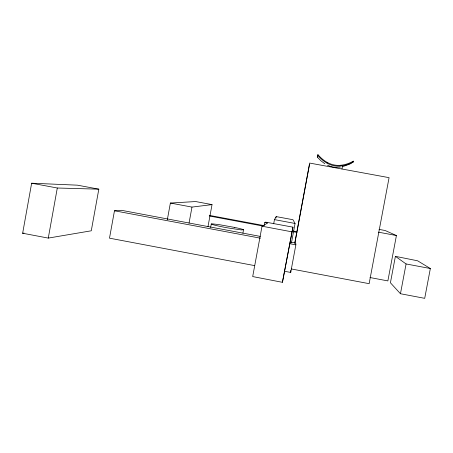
<?xml version="1.0" encoding="UTF-8"?>
<svg xmlns="http://www.w3.org/2000/svg" width="453" height="453" viewBox="0 0 453 453"><rect width="100%" height="100%" fill="white"/><g stroke="black" fill="none" stroke-linecap="round" stroke-linejoin="round"><path stroke-width="0.68" d="M284.473 271.262L290.718 272.446L290.752 270.401M22.65 233.238L31.642 183.205L77.452 185.175L98.822 189.167L91.274 230.792L48.273 238.091L22.65 233.238L24.043 233.046M48.273 238.091L57.305 188.006L98.822 189.167M260.322 236.409L121.489 210.311L114.473 210.781L109.496 238.17L254.614 265.617M167.327 219.745L170.379 203.052L195.656 201.551L212.032 204.614L207.978 226.664M189.043 223.097L191.981 207.089L212.032 204.614M210.639 227.423L211.274 223.975L212.236 223.85L218.918 224.603L234.377 227.372M242.91 233.176L243.544 229.745L241.398 229.937L228.352 228.001A16.529 0.895 10.4 0 1 212.066 224.411L211.274 223.975M264.795 222.519L267.655 223.069L262.027 226.2L252.695 276.568L282.429 282.315L292.955 227.157L265.583 222.117L264.795 222.519L264.28 225.288M273.686 223.776L274.456 219.614L276.211 216.608L292.944 219.711L295.056 223.459L291.438 242.916M275.951 217.995L276.211 216.608M282.429 282.315L292.955 227.157M294.778 242.989L309.648 163.074L389.076 177.661L369.138 283.674L291.381 268.963M294.863 243.216L309.558 164.246M290.718 272.446L295.86 244.841L295.724 243.063L290.169 242.015M324.824 163.737L320.973 160.838L317.276 157.083L317.938 154.666C321.579 158.867 326.086 162.519 331.432 164.258A22.729 22.639 -31.3 0 0 337.343 165.345C342.989 165.617 348.516 163.799 353.442 161.166L353.295 161.942L349.682 164.15L342.349 166.744M317.276 157.083L317.938 154.666M341.97 168.952L342.457 166.353M378.997 229.371L385.163 230.52L396.42 235.532L387.87 280.911L369.971 277.53M395.401 256.341L390.418 282.774L400.458 293.731L424.704 298.334L430.35 268.521L417.615 260.798L395.401 256.341L406.081 263.952L430.35 268.521M400.458 293.731L406.081 263.952M351.947 162.225L353.442 161.166M353.295 161.942C348.374 164.575 342.842 166.393 337.202 166.121A22.729 22.633 -31.1 0 1 331.285 165.034C325.939 163.295 321.437 159.643 317.796 155.436M340.322 167.117L335.883 167.327A21.789 21.699 -30.9 0 1 330.209 166.285L327.479 165.198M341.907 165.611L340.684 165.362L342.298 165.605M378.493 232.185L396.42 235.532M274.456 219.614L295.056 223.459M170.379 203.052L191.981 207.089M209.252 215.362L264.048 225.611M293.176 231.058L296.647 231.704M209.513 216.024L262.961 226.058M293.487 231.755L296.953 232.4M31.642 183.205L57.305 188.006M262.027 226.2L291.817 231.823M114.473 210.781L260.413 238.187M289.603 243.669L295.86 244.841M326.63 162.723L327.355 162.887M234.433 227.378A16.529 0.895 10.4 0 1 243.629 229.762"/></g></svg>
